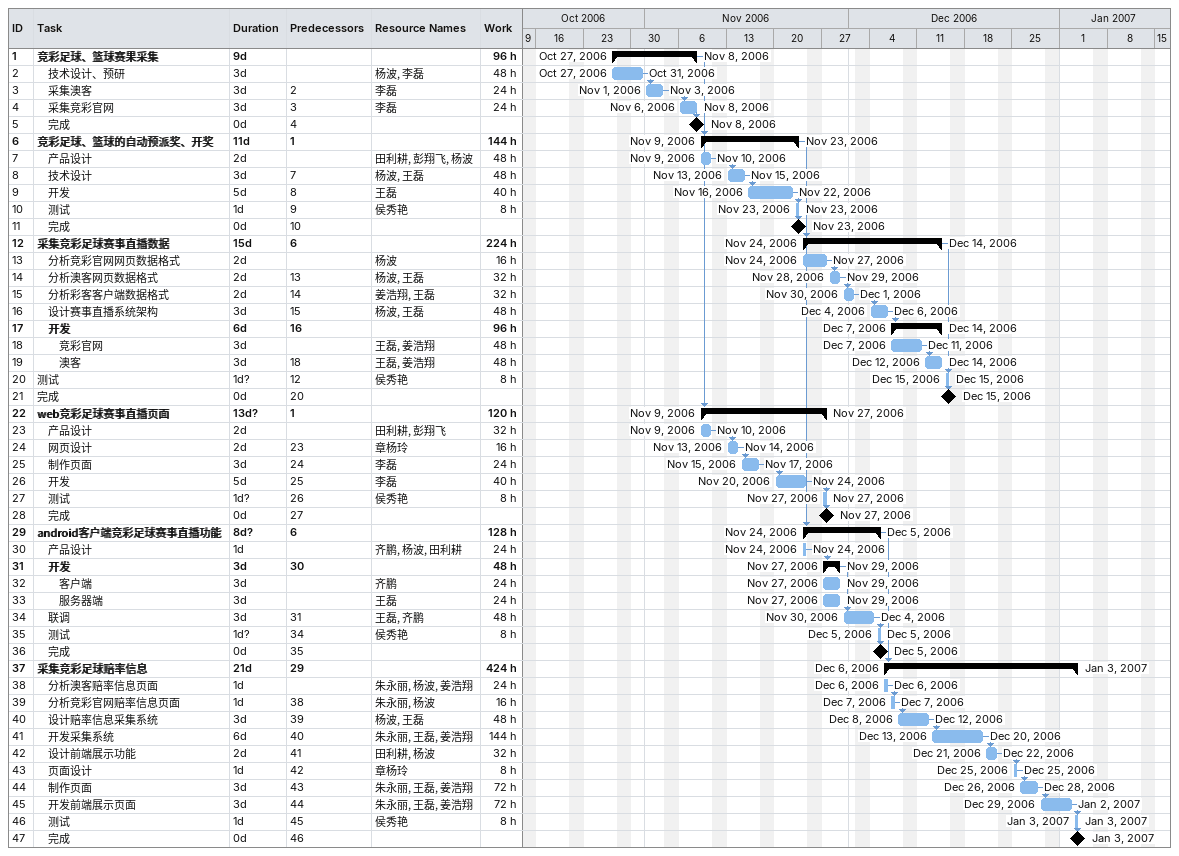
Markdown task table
| ID | Level | Task | Duration | Start | Finish | Predecessors | Resources | Work (h) |
|---|---|---|---|---|---|---|---|---|
| 1 | 1 | **竞彩足球、篮球赛果采集** | 9d | 2006-10-27 | 2006-11-08 |  |  | 96 |
| 2 | 2 | 技术设计、预研 | 3d | 2006-10-27 | 2006-10-31 |  | 杨波, 李磊 | 48 |
| 3 | 2 | 采集澳客 | 3d | 2006-11-01 | 2006-11-03 | 2 | 李磊 | 24 |
| 4 | 2 | 采集竞彩官网 | 3d | 2006-11-06 | 2006-11-08 | 3 | 李磊 | 24 |
| 5 | 2 | 完成 | 0d | 2006-11-08 | 2006-11-08 | 4 |  |  |
| 6 | 1 | **竞彩足球、篮球的自动预派奖、开奖** | 11d | 2006-11-09 | 2006-11-23 | 1 |  | 144 |
| 7 | 2 | 产品设计 | 2d | 2006-11-09 | 2006-11-10 |  | 田利耕, 彭翔飞, 杨波 | 48 |
| 8 | 2 | 技术设计 | 3d | 2006-11-13 | 2006-11-15 | 7 | 杨波, 王磊 | 48 |
| 9 | 2 | 开发 | 5d | 2006-11-16 | 2006-11-22 | 8 | 王磊 | 40 |
| 10 | 2 | 测试 | 1d | 2006-11-23 | 2006-11-23 | 9 | 侯秀艳 | 8 |
| 11 | 2 | 完成 | 0d | 2006-11-23 | 2006-11-23 | 10 |  |  |
| 12 | 1 | **采集竞彩足球赛事直播数据** | 15d | 2006-11-24 | 2006-12-14 | 6 |  | 224 |
| 13 | 2 | 分析竞彩官网网页数据格式 | 2d | 2006-11-24 | 2006-11-27 |  | 杨波 | 16 |
| 14 | 2 | 分析澳客网页数据格式 | 2d | 2006-11-28 | 2006-11-29 | 13 | 杨波, 王磊 | 32 |
| 15 | 2 | 分析彩客客户端数据格式 | 2d | 2006-11-30 | 2006-12-01 | 14 | 姜浩翔, 王磊 | 32 |
| 16 | 2 | 设计赛事直播系统架构 | 3d | 2006-12-04 | 2006-12-06 | 15 | 杨波, 王磊 | 48 |
| 17 | 2 | **开发** | 6d | 2006-12-07 | 2006-12-14 | 16 |  | 96 |
| 18 | 3 | 竞彩官网 | 3d | 2006-12-07 | 2006-12-11 |  | 王磊, 姜浩翔 | 48 |
| 19 | 3 | 澳客 | 3d | 2006-12-12 | 2006-12-14 | 18 | 王磊, 姜浩翔 | 48 |
| 20 | 1 | 测试 | 1d? | 2006-12-15 | 2006-12-15 | 12 | 侯秀艳 | 8 |
| 21 | 1 | 完成 | 0d | 2006-12-15 | 2006-12-15 | 20 |  |  |
| 22 | 1 | **web竞彩足球赛事直播页面** | 13d? | 2006-11-09 | 2006-11-27 | 1 |  | 120 |
| 23 | 2 | 产品设计 | 2d | 2006-11-09 | 2006-11-10 |  | 田利耕, 彭翔飞 | 32 |
| 24 | 2 | 网页设计 | 2d | 2006-11-13 | 2006-11-14 | 23 | 章杨玲 | 16 |
| 25 | 2 | 制作页面 | 3d | 2006-11-15 | 2006-11-17 | 24 | 李磊 | 24 |
| 26 | 2 | 开发 | 5d | 2006-11-20 | 2006-11-24 | 25 | 李磊 | 40 |
| 27 | 2 | 测试 | 1d? | 2006-11-27 | 2006-11-27 | 26 | 侯秀艳 | 8 |
| 28 | 2 | 完成 | 0d | 2006-11-27 | 2006-11-27 | 27 |  |  |
| 29 | 1 | **android客户端竞彩足球赛事直播功能** | 8d? | 2006-11-24 | 2006-12-05 | 6 |  | 128 |
| 30 | 2 | 产品设计 | 1d | 2006-11-24 | 2006-11-24 |  | 齐鹏, 杨波, 田利耕 | 24 |
| 31 | 2 | **开发** | 3d | 2006-11-27 | 2006-11-29 | 30 |  | 48 |
| 32 | 3 | 客户端 | 3d | 2006-11-27 | 2006-11-29 |  | 齐鹏 | 24 |
| 33 | 3 | 服务器端 | 3d | 2006-11-27 | 2006-11-29 |  | 王磊 | 24 |
| 34 | 2 | 联调 | 3d | 2006-11-30 | 2006-12-04 | 31 | 王磊, 齐鹏 | 48 |
| 35 | 2 | 测试 | 1d? | 2006-12-05 | 2006-12-05 | 34 | 侯秀艳 | 8 |
| 36 | 2 | 完成 | 0d | 2006-12-05 | 2006-12-05 | 35 |  |  |
| 37 | 1 | **采集竞彩足球赔率信息** | 21d | 2006-12-06 | 2007-01-03 | 29 |  | 424 |
| 38 | 2 | 分析澳客赔率信息页面 | 1d | 2006-12-06 | 2006-12-06 |  | 朱永丽, 杨波, 姜浩翔 | 24 |
| 39 | 2 | 分析竞彩官网赔率信息页面 | 1d | 2006-12-07 | 2006-12-07 | 38 | 朱永丽, 杨波 | 16 |
| 40 | 2 | 设计赔率信息采集系统 | 3d | 2006-12-08 | 2006-12-12 | 39 | 杨波, 王磊 | 48 |
| 41 | 2 | 开发采集系统 | 6d | 2006-12-13 | 2006-12-20 | 40 | 朱永丽, 王磊, 姜浩翔 | 144 |
| 42 | 2 | 设计前端展示功能 | 2d | 2006-12-21 | 2006-12-22 | 41 | 田利耕, 杨波 | 32 |
| 43 | 2 | 页面设计 | 1d | 2006-12-25 | 2006-12-25 | 42 | 章杨玲 | 8 |
| 44 | 2 | 制作页面 | 3d | 2006-12-26 | 2006-12-28 | 43 | 朱永丽, 王磊, 姜浩翔 | 72 |
| 45 | 2 | 开发前端展示页面 | 3d | 2006-12-29 | 2007-01-02 | 44 | 朱永丽, 王磊, 姜浩翔 | 72 |
| 46 | 2 | 测试 | 1d | 2007-01-03 | 2007-01-03 | 45 | 侯秀艳 | 8 |
| 47 | 2 | 完成 | 0d | 2007-01-03 | 2007-01-03 | 46 |  |  |
